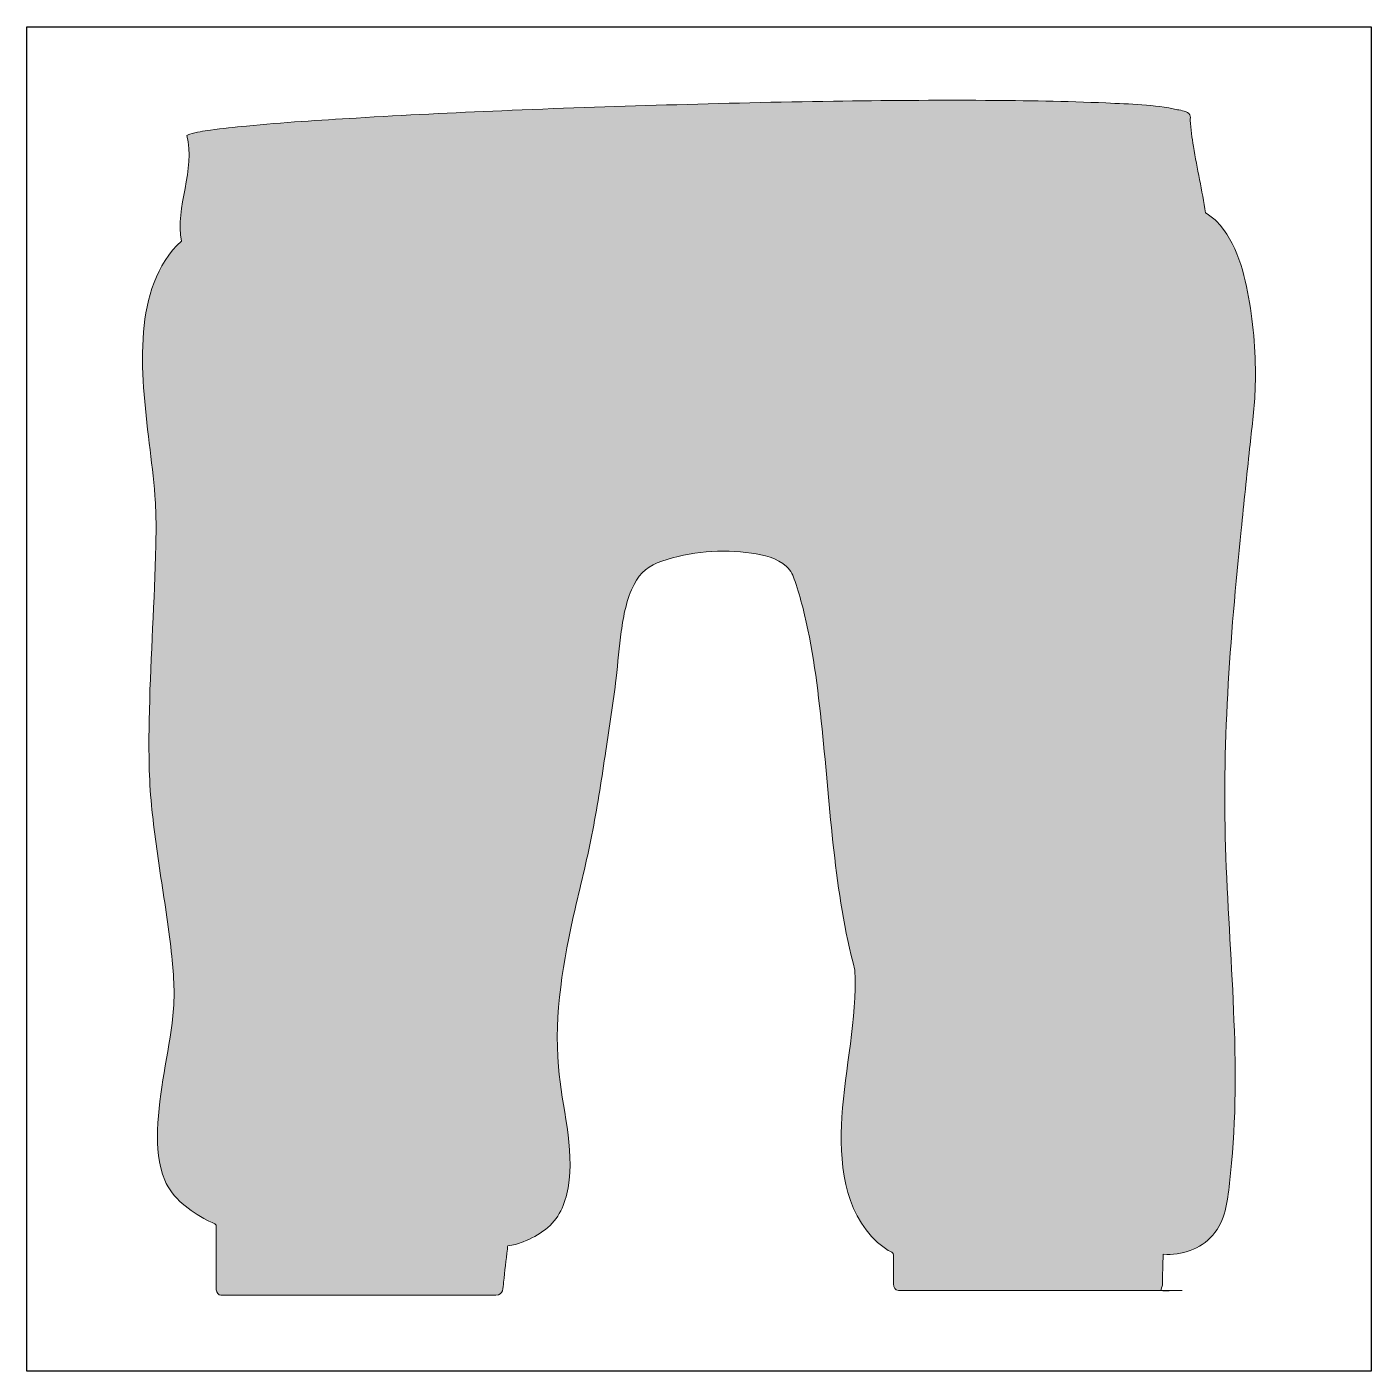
# Model space of a CAD drawing. Header units: inches. Extents: x 0 to 114, y 0 to 114.
import ezdxf

# ---------------------------------------------------------------- set-up
doc = ezdxf.new("R2010")
doc.units = ezdxf.units.IN
doc.header["$MEASUREMENT"] = 0
doc.layers.add('Image Background', color=7, linetype='Continuous')
doc.layers.add('Layer 1', color=7, linetype='Continuous')
picture_1 = doc.add_image_def('image1.png', size_in_pixel=(1350, 1350))

msp = doc.modelspace()

# ---------------------------------------------------------------- hatches: boundary and pattern name
at = {"layer": 'Layer 1', "true_color": 0xee4036}
h = msp.add_hatch(color=20, dxfattribs=at)
h.dxf.hatch_style = 2
edge = h.paths.add_edge_path()
edge.add_spline(control_points=[(99.19, 104.14), (99.07, 104.87), (98.95, 105.61), (98.92, 106.35), (98.91, 106.49), (98.97, 106.7), (98.89, 106.83), (98.72, 107.12), (98.14, 107.2), (97.84, 107.26), (95.86, 107.69), (93.77, 107.74), (91.75, 107.83), (88.34, 107.99), (84.93, 108.03), (81.51, 108.05), (77.2, 108.08), (72.89, 108.04), (68.58, 107.98), (63.85, 107.91), (59.12, 107.8), (54.39, 107.66), (49.71, 107.53), (45.04, 107.37), (40.38, 107.17), (36.25, 107), (32.12, 106.8), (27.99, 106.55), (24.88, 106.37), (21.77, 106.17), (18.67, 105.87), (17.65, 105.77), (16.62, 105.67), (15.61, 105.52), (15.02, 105.44), (14.42, 105.36), (13.85, 105.18), (13.76, 105.15), (13.67, 105.11), (13.59, 105.06), (14.4, 102.2), (12.56, 98.91), (13.14, 96.09), (10.99, 94.11), (10.16, 91.21), (9.92, 88.38), (9.66, 85.21), (10.03, 82.03), (10.41, 78.89), (10.58, 77.41), (10.77, 75.93), (10.89, 74.44), (11.02, 72.72), (10.99, 71.01), (10.94, 69.29), (10.81, 64.63), (10.48, 59.99), (10.4, 55.33), (10.36, 53.07), (10.36, 50.8), (10.56, 48.55), (10.75, 46.34), (11.07, 44.14), (11.4, 41.94), (11.74, 39.72), (12.09, 37.5), (12.32, 35.27), (12.5, 33.57), (12.6, 31.91), (12.42, 30.2), (12.05, 26.96), (11.21, 23.77), (11.11, 20.49), (11.07, 19.07), (11.16, 17.58), (11.72, 16.25), (12.4, 14.66), (13.83, 13.63), (15.31, 12.84), (15.43, 12.78), (16.1, 12.52), (16.1, 12.41), (16.1, 12.3), (16.1, 12.18), (16.1, 12.06), (16.1, 11.6), (16.1, 11.13), (16.1, 10.66), (16.1, 9.66), (16.1, 8.66), (16.1, 7.66), (16.1, 7.26), (15.99, 6.46), (16.5, 6.46), (16.91, 6.46), (17.32, 6.46), (17.73, 6.46), (21.74, 6.46), (25.75, 6.46), (29.76, 6.46), (33.06, 6.46), (36.37, 6.46), (39.67, 6.46), (39.74, 6.46), (39.8, 6.46), (39.87, 6.46), (40.56, 6.46), (40.47, 7.07), (40.53, 7.56), (40.64, 8.5), (40.75, 9.44), (40.86, 10.37), (40.86, 10.43), (40.85, 10.59), (40.89, 10.64), (41.33, 10.71), (41.78, 10.81), (42.2, 10.99), (42.85, 11.25), (43.54, 11.62), (44.1, 12.05), (45.22, 12.9), (45.78, 14.23), (46.02, 15.59), (46.61, 19.04), (45.48, 22.45), (45.2, 25.87), (44.82, 30.4), (45.61, 34.91), (46.62, 39.31), (47.13, 41.54), (47.69, 43.76), (48.12, 46.01), (48.54, 48.24), (48.89, 50.48), (49.22, 52.73), (49.52, 54.79), (49.87, 56.85), (50.11, 58.92), (50.26, 60.24), (50.35, 61.57), (50.54, 62.89), (50.73, 64.25), (50.99, 65.66), (51.63, 66.89), (52.15, 67.92), (52.92, 68.51), (53.99, 68.88), (56.37, 69.68), (59.13, 69.91), (61.61, 69.55), (62.64, 69.41), (63.8, 69.14), (64.59, 68.41), (64.98, 68.06), (65.15, 67.64), (65.32, 67.15), (65.56, 66.43), (65.78, 65.69), (65.97, 64.95), (66.83, 61.57), (67.25, 58.08), (67.61, 54.61), (68.33, 47.77), (68.63, 40.77), (70.41, 34.09), (70.61, 29.89), (69.56, 25.78), (69.3, 21.6), (69.07, 17.96), (69.42, 13.53), (72.34, 10.95), (72.62, 10.7), (72.92, 10.48), (73.23, 10.27), (73.42, 10.15), (73.7, 10.1), (73.7, 9.85), (73.7, 9.34), (73.7, 8.82), (73.7, 8.3), (73.7, 7.88), (73.54, 6.86), (74.1, 6.86), (75.22, 6.86), (76.34, 6.86), (77.47, 6.86), (81.85, 6.86), (86.23, 6.86), (90.61, 6.86), (93.15, 6.86), (95.7, 6.86), (98.24, 6.86), (97.81, 6.85), (97.39, 6.84), (96.96, 6.84), (96.82, 6.84), (96.6, 6.81), (96.46, 6.87), (96.38, 6.91), (96.54, 7.24), (96.55, 7.32), (96.57, 8.19), (96.59, 9.07), (96.62, 9.94), (98.2, 9.83), (99.77, 10.34), (100.83, 11.56), (101.92, 12.81), (102.08, 14.37), (102.26, 15.97), (102.81, 20.56), (102.82, 25.19), (102.64, 29.81), (102.47, 34.43), (102.12, 39.05), (101.95, 43.68), (101.78, 48.32), (101.85, 52.96), (102.11, 57.6), (102.36, 62.25), (102.78, 66.89), (103.25, 71.52), (103.48, 73.83), (103.73, 76.14), (103.97, 78.46), (104.14, 80.08), (104.37, 81.71), (104.43, 83.34), (104.54, 85.84), (104.38, 88.39), (103.96, 90.86), (103.55, 93.24), (102.91, 96.01), (101.14, 97.78), (100.86, 98.05), (100.56, 98.29), (100.22, 98.48), (99.92, 100.38), (99.51, 102.25), (99.19, 104.14)], knot_values=[0, 0, 0, 0, 1, 1, 1, 2, 2, 2, 3, 3, 3, 4, 4, 4, 5, 5, 5, 6, 6, 6, 7, 7, 7, 8, 8, 8, 9, 9, 9, 10, 10, 10, 11, 11, 11, 12, 12, 12, 13, 13, 13, 14, 14, 14, 15, 15, 15, 16, 16, 16, 17, 17, 17, 18, 18, 18, 19, 19, 19, 20, 20, 20, 21, 21, 21, 22, 22, 22, 23, 23, 23, 24, 24, 24, 25, 25, 25, 26, 26, 26, 27, 27, 27, 28, 28, 28, 29, 29, 29, 30, 30, 30, 31, 31, 31, 32, 32, 32, 33, 33, 33, 34, 34, 34, 35, 35, 35, 36, 36, 36, 37, 37, 37, 38, 38, 38, 39, 39, 39, 40, 40, 40, 41, 41, 41, 42, 42, 42, 43, 43, 43, 44, 44, 44, 45, 45, 45, 46, 46, 46, 47, 47, 47, 48, 48, 48, 49, 49, 49, 50, 50, 50, 51, 51, 51, 52, 52, 52, 53, 53, 53, 54, 54, 54, 55, 55, 55, 56, 56, 56, 57, 57, 57, 58, 58, 58, 59, 59, 59, 60, 60, 60, 61, 61, 61, 62, 62, 62, 63, 63, 63, 64, 64, 64, 65, 65, 65, 66, 66, 66, 67, 67, 67, 68, 68, 68, 69, 69, 69, 70, 70, 70, 71, 71, 71, 72, 72, 72, 73, 73, 73, 74, 74, 74, 75, 75, 75, 76, 76, 76, 77, 77, 77, 78, 78, 78, 79, 79, 79, 80, 80, 80, 80], degree=3, periodic=1)

# ---------------------------------------------------------------- linework, layer by layer
at = {"layer": 'Layer 1', "lineweight": 0}
msp.add_open_spline([(99.19, 104.14), (99.07, 104.87), (98.95, 105.61), (98.92, 106.35), (98.91, 106.49), (98.97, 106.7), (98.89, 106.83), (98.72, 107.12), (98.14, 107.2), (97.84, 107.26), (95.86, 107.69), (93.77, 107.74), (91.75, 107.83), (88.34, 107.99), (84.93, 108.03), (81.51, 108.05), (77.2, 108.08), (72.89, 108.04), (68.58, 107.98), (63.85, 107.91), (59.12, 107.8), (54.39, 107.66), (49.71, 107.53), (45.04, 107.37), (40.38, 107.17), (36.25, 107), (32.12, 106.8), (27.99, 106.55), (24.88, 106.37), (21.77, 106.17), (18.67, 105.87), (17.65, 105.77), (16.62, 105.67), (15.61, 105.52), (15.02, 105.44), (14.42, 105.36), (13.85, 105.18), (13.76, 105.15), (13.67, 105.11), (13.59, 105.06), (14.4, 102.2), (12.56, 98.91), (13.14, 96.09), (10.99, 94.11), (10.16, 91.21), (9.92, 88.38), (9.66, 85.21), (10.03, 82.03), (10.41, 78.89), (10.58, 77.41), (10.77, 75.93), (10.89, 74.44), (11.02, 72.72), (10.99, 71.01), (10.94, 69.29), (10.81, 64.63), (10.48, 59.99), (10.4, 55.33), (10.36, 53.07), (10.36, 50.8), (10.56, 48.55), (10.75, 46.34), (11.07, 44.14), (11.4, 41.94), (11.74, 39.72), (12.09, 37.5), (12.32, 35.27), (12.5, 33.57), (12.6, 31.91), (12.42, 30.2), (12.05, 26.96), (11.21, 23.77), (11.11, 20.49), (11.07, 19.07), (11.16, 17.58), (11.72, 16.25), (12.4, 14.66), (13.83, 13.63), (15.31, 12.84), (15.43, 12.78), (16.1, 12.52), (16.1, 12.41), (16.1, 12.3), (16.1, 12.18), (16.1, 12.06), (16.1, 11.6), (16.1, 11.13), (16.1, 10.66), (16.1, 9.66), (16.1, 8.66), (16.1, 7.66), (16.1, 7.26), (15.99, 6.46), (16.5, 6.46), (16.91, 6.46), (17.32, 6.46), (17.73, 6.46), (21.74, 6.46), (25.75, 6.46), (29.76, 6.46), (33.06, 6.46), (36.37, 6.46), (39.67, 6.46), (39.74, 6.46), (39.8, 6.46), (39.87, 6.46), (40.56, 6.46), (40.47, 7.07), (40.53, 7.56), (40.64, 8.5), (40.75, 9.44), (40.86, 10.37), (40.86, 10.43), (40.85, 10.59), (40.89, 10.64), (41.33, 10.71), (41.78, 10.81), (42.2, 10.99), (42.85, 11.25), (43.54, 11.62), (44.1, 12.05), (45.22, 12.9), (45.78, 14.23), (46.02, 15.59), (46.61, 19.04), (45.48, 22.45), (45.2, 25.87), (44.82, 30.4), (45.61, 34.91), (46.62, 39.31), (47.13, 41.54), (47.69, 43.76), (48.12, 46.01), (48.54, 48.24), (48.89, 50.48), (49.22, 52.73), (49.52, 54.79), (49.87, 56.85), (50.11, 58.92), (50.26, 60.24), (50.35, 61.57), (50.54, 62.89), (50.73, 64.25), (50.99, 65.66), (51.63, 66.89), (52.15, 67.92), (52.92, 68.51), (53.99, 68.88), (56.37, 69.68), (59.13, 69.91), (61.61, 69.55), (62.64, 69.41), (63.8, 69.14), (64.59, 68.41), (64.98, 68.06), (65.15, 67.64), (65.32, 67.15), (65.56, 66.43), (65.78, 65.69), (65.97, 64.95), (66.83, 61.57), (67.25, 58.08), (67.61, 54.61), (68.33, 47.77), (68.63, 40.77), (70.41, 34.09), (70.61, 29.89), (69.56, 25.78), (69.3, 21.6), (69.07, 17.96), (69.42, 13.53), (72.34, 10.95), (72.62, 10.7), (72.92, 10.48), (73.23, 10.27), (73.42, 10.15), (73.7, 10.1), (73.7, 9.85), (73.7, 9.34), (73.7, 8.82), (73.7, 8.3), (73.7, 7.88), (73.54, 6.86), (74.1, 6.86), (75.22, 6.86), (76.34, 6.86), (77.47, 6.86), (81.85, 6.86), (86.23, 6.86), (90.61, 6.86), (93.15, 6.86), (95.7, 6.86), (98.24, 6.86), (97.81, 6.85), (97.39, 6.84), (96.96, 6.84), (96.82, 6.84), (96.6, 6.81), (96.46, 6.87), (96.38, 6.91), (96.54, 7.24), (96.55, 7.32), (96.57, 8.19), (96.59, 9.07), (96.62, 9.94), (98.2, 9.83), (99.77, 10.34), (100.83, 11.56), (101.92, 12.81), (102.08, 14.37), (102.26, 15.97), (102.81, 20.56), (102.82, 25.19), (102.64, 29.81), (102.47, 34.43), (102.12, 39.05), (101.95, 43.68), (101.78, 48.32), (101.85, 52.96), (102.11, 57.6), (102.36, 62.25), (102.78, 66.89), (103.25, 71.52), (103.48, 73.83), (103.73, 76.14), (103.97, 78.46), (104.14, 80.08), (104.37, 81.71), (104.43, 83.34), (104.54, 85.84), (104.38, 88.39), (103.96, 90.86), (103.55, 93.24), (102.91, 96.01), (101.14, 97.78), (100.86, 98.05), (100.56, 98.29), (100.22, 98.48), (99.92, 100.38), (99.51, 102.25), (99.19, 104.14)], degree=3, knots=[0, 0, 0, 0, 1, 1, 1, 2, 2, 2, 3, 3, 3, 4, 4, 4, 5, 5, 5, 6, 6, 6, 7, 7, 7, 8, 8, 8, 9, 9, 9, 10, 10, 10, 11, 11, 11, 12, 12, 12, 13, 13, 13, 14, 14, 14, 15, 15, 15, 16, 16, 16, 17, 17, 17, 18, 18, 18, 19, 19, 19, 20, 20, 20, 21, 21, 21, 22, 22, 22, 23, 23, 23, 24, 24, 24, 25, 25, 25, 26, 26, 26, 27, 27, 27, 28, 28, 28, 29, 29, 29, 30, 30, 30, 31, 31, 31, 32, 32, 32, 33, 33, 33, 34, 34, 34, 35, 35, 35, 36, 36, 36, 37, 37, 37, 38, 38, 38, 39, 39, 39, 40, 40, 40, 41, 41, 41, 42, 42, 42, 43, 43, 43, 44, 44, 44, 45, 45, 45, 46, 46, 46, 47, 47, 47, 48, 48, 48, 49, 49, 49, 50, 50, 50, 51, 51, 51, 52, 52, 52, 53, 53, 53, 54, 54, 54, 55, 55, 55, 56, 56, 56, 57, 57, 57, 58, 58, 58, 59, 59, 59, 60, 60, 60, 61, 61, 61, 62, 62, 62, 63, 63, 63, 64, 64, 64, 65, 65, 65, 66, 66, 66, 67, 67, 67, 68, 68, 68, 69, 69, 69, 70, 70, 70, 71, 71, 71, 72, 72, 72, 73, 73, 73, 74, 74, 74, 75, 75, 75, 76, 76, 76, 77, 77, 77, 78, 78, 78, 79, 79, 79, 80, 80, 80, 80], dxfattribs=at)

# ---------------------------------------------------------------- pictures from other files: only their frames are drawn
at = {"layer": 'Image Background'}
image = msp.add_image(picture_1, insert=(0, 0), size_in_units=(114.3, 114.3), dxfattribs=at)

doc.saveas('drawing.dxf')
